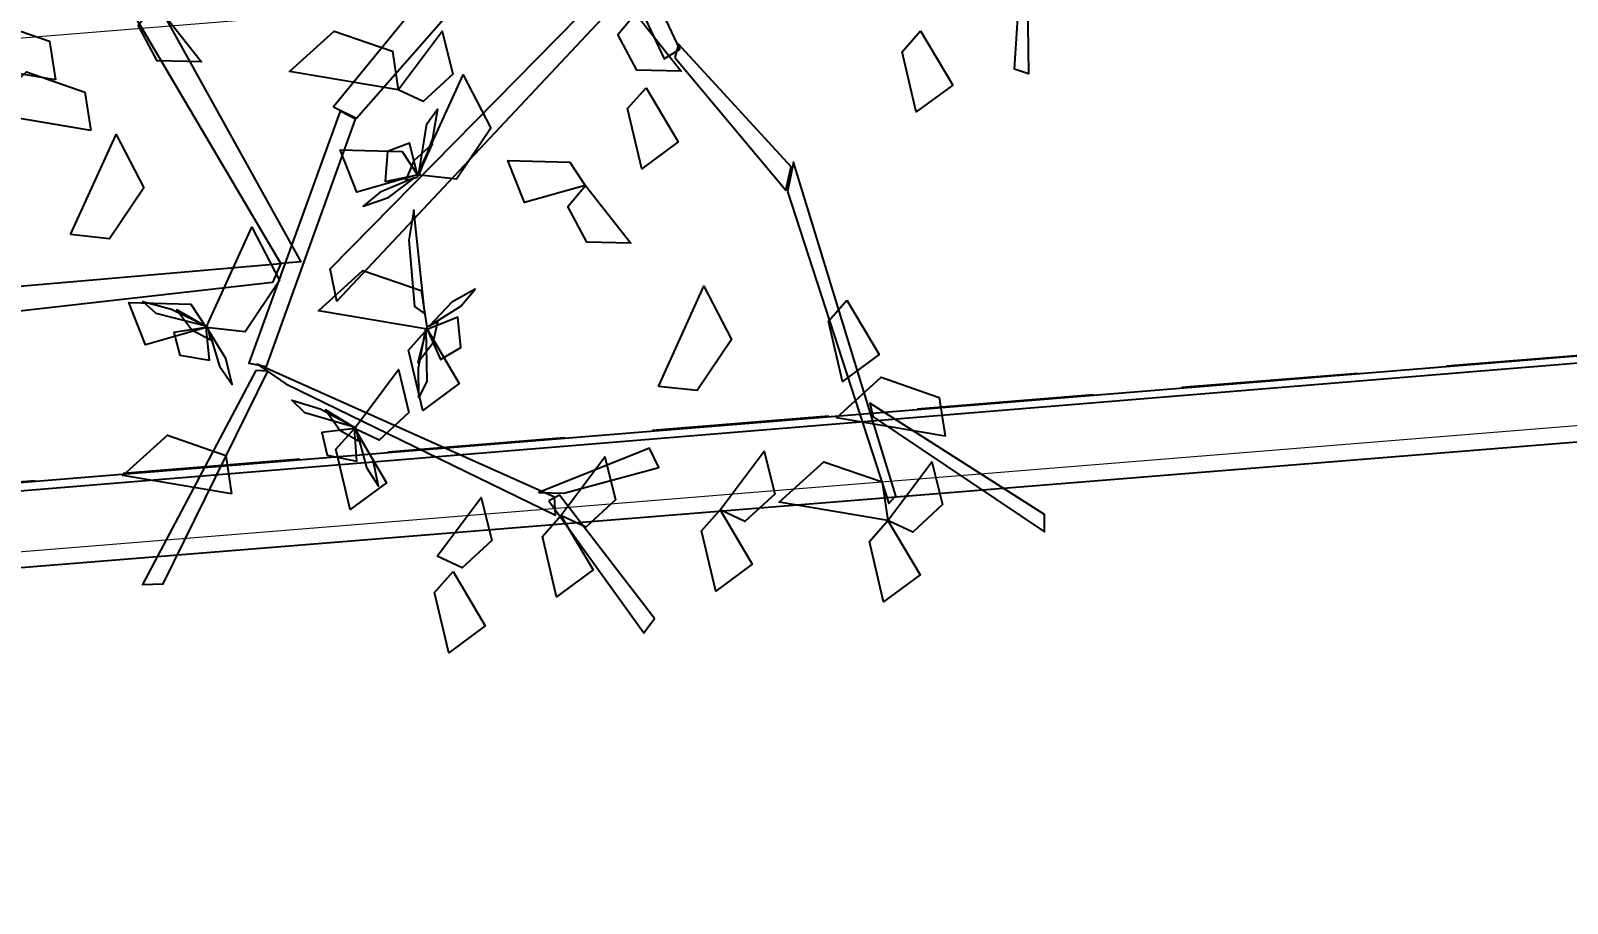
# Model space of a CAD drawing. Header units: metres. Extents: x 1851758 to 1852050, y 5187822 to 5188223.
# Drawn here: x 1851928.999 to 1851932.254, y 5187880.61 to 5187882.46 of the extents above; entities that cross this region are included whole.
import ezdxf
from ezdxf.enums import TextEntityAlignment as Align

# ---------------------------------------------------------------- set-up
doc = ezdxf.new("R2010")
doc.units = ezdxf.units.M
doc.header["$LTSCALE"] = 2.5
doc.linetypes.add('L8', pattern=[0.225, 0.15, -0.075])
for name, color, linetype, lineweight in [('PAR_ALIGNT_TXT', 1, 'CONTINUOUS', 15), ('PRO_DEMOL_TAL', 34, 'CONTINUOUS', 20), ('VOI', 251, 'CONTINUOUS', 20)]:
    doc.layers.add(name, color=color, linetype=linetype, lineweight=lineweight)
doc.layers.add('PFM_VRD ET 2D', color=7, linetype='CONTINUOUS')
doc.layers.add('PRO_VOI_VEG', color=81, linetype='CONTINUOUS')
doc.styles.add('ARIAL_IT_B', font='arialbd.ttf', dxfattribs={"width": 1.1, "oblique": 25.02})

# ---------------------------------------------------------------- blocks, each defined once
blk = doc.blocks.new('arbre4')
at = {"layer": 'PRO_VOI_VEG', "color": 42, "linetype": 'ByBlock', "lineweight": -2, "extrusion": (0.715812, 0.230111, 0.659289), "elevation": 1.31, "flags": 128}
blk.add_lwpolyline([(-1.3064, 2.5579), (-1.9997, 4.5127), (-2.081, 4.4029), (-1.4555, 2.4808), (-1.3064, 2.5579)], close=True, dxfattribs=at)
at = {"layer": 'PRO_VOI_VEG', "color": 42, "linetype": 'ByBlock', "lineweight": -2, "extrusion": (0.117148, 0.690201, 0.714072), "elevation": 0.9423, "flags": 128}
for points in [[(-0.0158, 2.9868), (-0.5345, 4.2377), (-0.5974, 4.1723), (-0.0875, 2.9468), (-0.0158, 2.9868)], [(-0.3516, 3.8619), (0.7588, 5.8409), (0.7985, 5.6534), (-0.3165, 3.7606), (-0.3516, 3.8619)]]:
    blk.add_lwpolyline(points, close=True, dxfattribs=at)
at = {"layer": 'PRO_VOI_VEG', "color": 42, "linetype": 'ByBlock', "lineweight": -2, "extrusion": (0.467607, -0.569947, 0.67565), "elevation": 4.1436, "flags": 128}
blk.add_lwpolyline([(-3.2067, 2.3733), (-2.8223, 4.7475), (-2.7247, 4.5887), (-3.1414, 2.2936), (-3.2067, 2.3733)], close=True, dxfattribs=at)
at = {"layer": 'PRO_VOI_VEG', "linetype": 'ByBlock', "lineweight": -2, "extrusion": (-2.51652e-10, -0.654654, 0.755929), "elevation": 5.8288, "flags": 128}
blk.add_lwpolyline([(-1.9978, 2.3791), (-1.8248, 2.0365), (-2.0115, 2.0611), (-2.0793, 2.2695), (-1.9978, 2.3791)], close=True, dxfattribs=at)
at = {"layer": 'PRO_VOI_VEG', "linetype": 'ByBlock', "lineweight": -2, "extrusion": (-0.095442, 0.360509, 0.92786), "flags": 128}
for points, elevation in [([(2.956, 4.2829), (3.3641, 4.0382), (3.129, 3.932), (2.9249, 4.1074), (2.956, 4.2829)], 6.3648), ([(1.6, 4.094), (2.0081, 3.8493), (1.773, 3.7431), (1.569, 3.9185), (1.6, 4.094)], 4.489), ([(2.8862, 3.6731), (3.2943, 3.4284), (3.0592, 3.3222), (2.8552, 3.4976), (2.8862, 3.6731)], 4.1703), ([(1.8234, 4.4791), (2.2315, 4.2344), (1.9964, 4.1282), (1.7923, 4.3036), (1.8234, 4.4791)], 2.7729), ([(2.837, 5.3739), (3.245, 5.1292), (3.01, 5.023), (2.8059, 5.1984), (2.837, 5.3739)], 3.9746), ([(-0.0958, 6.0943), (0.3123, 5.8496), (0.0772, 5.7434), (-0.1268, 5.9188), (-0.0958, 6.0943)], 3.6851), ([(0.252, 6.3324), (0.6601, 6.0877), (0.425, 5.9815), (0.221, 6.1569), (0.252, 6.3324)], 3.5894)]:
    blk.add_lwpolyline(points, close=True, dxfattribs=dict(at, elevation=elevation))
at = {"layer": 'PRO_VOI_VEG', "color": 42, "linetype": 'ByBlock', "lineweight": -2, "extrusion": (-0.89221, -0.02421, 0.450971), "elevation": 1.7248, "flags": 128}
blk.add_lwpolyline([(2.2374, 7.0329), (2.6553, 6.9441), (2.6289, 6.8208), (2.1331, 7.0114), (2.2374, 7.0329)], close=True, dxfattribs=at)
at = {"layer": 'PRO_VOI_VEG', "linetype": 'ByBlock', "lineweight": -2, "extrusion": (0.632852, 0.167542, 0.755929), "flags": 128}
for points, elevation in [([(-2.1246, 6.0027), (-1.9516, 5.6602), (-2.1383, 5.6847), (-2.2061, 5.8931), (-2.1246, 6.0027)], 4.4873), ([(-3.4152, 5.7263), (-3.2422, 5.3838), (-3.4289, 5.4083), (-3.4967, 5.6167), (-3.4152, 5.7263)], 3.1695), ([(-4.0553, 4.899), (-3.8824, 4.5565), (-4.0691, 4.5811), (-4.1369, 4.7894), (-4.0553, 4.899)], 3.2871), ([(-4.2579, 4.4124), (-4.0849, 4.0699), (-4.2716, 4.0944), (-4.3394, 4.3028), (-4.2579, 4.4124)], 3.7085), ([(-4.0434, 7.2457), (-3.8704, 6.9032), (-4.0572, 6.9277), (-4.125, 7.1361), (-4.0434, 7.2457)], 5.1543), ([(-4.537, 4.9837), (-4.364, 4.6412), (-4.5507, 4.6658), (-4.6185, 4.8741), (-4.537, 4.9837)], 5.3697)]:
    blk.add_lwpolyline(points, close=True, dxfattribs=dict(at, elevation=elevation))
at = {"layer": 'PRO_VOI_VEG', "linetype": 'ByBlock', "lineweight": -2, "extrusion": (-4.92671e-09, -0.654654, 0.755929), "flags": 128}
for points, elevation in [([(0.0247, 2.5212), (0.1977, 2.1787), (0.011, 2.2032), (-0.0568, 2.4116), (0.0247, 2.5212)], 6.3046), ([(-0.2458, 0.7992), (-0.0728, 0.4567), (-0.2596, 0.4813), (-0.3274, 0.6896), (-0.2458, 0.7992)], 5.4003)]:
    blk.add_lwpolyline(points, close=True, dxfattribs=dict(at, elevation=elevation))
at = {"layer": 'PRO_VOI_VEG', "color": 42, "linetype": 'ByBlock', "lineweight": -2, "extrusion": (-0.708702, 0.594292, 0.380209), "elevation": -0.1795, "flags": 128}
blk.add_lwpolyline([(1.7418, 4.0115), (1.9291, 5.8754), (1.8347, 5.7712), (1.6866, 3.9569), (1.7418, 4.0115)], close=True, dxfattribs=at)
at = {"layer": 'PRO_VOI_VEG', "linetype": 'ByBlock', "lineweight": -2, "extrusion": (0.843665, 0.223353, 0.488205), "flags": 128}
for points, elevation in [([(-2.6258, 6.1114), (-2.8883, 6.0057), (-2.9441, 6.3819), (-2.6832, 6.324), (-2.6258, 6.1114)], 4.0724), ([(-2.4655, 5.2636), (-2.728, 5.1579), (-2.7838, 5.5341), (-2.5229, 5.4763), (-2.4655, 5.2636)], 2.2495), ([(-3.1219, 7.2801), (-3.3844, 7.1744), (-3.4402, 7.5506), (-3.1793, 7.4927), (-3.1219, 7.2801)], 1.9832), ([(-3.5987, 5.0186), (-3.8612, 4.9129), (-3.9171, 5.2891), (-3.6561, 5.2312), (-3.5987, 5.0186)], 2.6876), ([(-3.4152, 5.6727), (-3.6777, 5.567), (-3.7335, 5.9432), (-3.4726, 5.8853), (-3.4152, 5.6727)], 0.5909), ([(-4.0553, 5.725), (-4.3178, 5.6192), (-4.3737, 5.9954), (-4.1127, 5.9376), (-4.0553, 5.725)], 1.4249), ([(-4.2579, 6.596), (-4.5204, 6.4903), (-4.5763, 6.8665), (-4.3153, 6.8086), (-4.2579, 6.596)], 2.6498), ([(-4.537, 6.513), (-4.7995, 6.4072), (-4.8554, 6.7834), (-4.5944, 6.7256), (-4.537, 6.513)], 3.3545), ([(-4.1268, 5.5788), (-4.3893, 5.4731), (-4.4452, 5.8493), (-4.1842, 5.7914), (-4.1268, 5.5788)], 0.7589)]:
    blk.add_lwpolyline(points, close=True, dxfattribs=dict(at, elevation=elevation))
at = {"layer": 'PRO_VOI_VEG', "linetype": 'ByBlock', "lineweight": -2, "extrusion": (0.372929, 1.77869e-09, 0.92786), "elevation": 3.9185, "flags": 128}
blk.add_lwpolyline([(-2.8291, 2.5999), (-2.4211, 2.3552), (-2.6561, 2.249), (-2.8602, 2.4245), (-2.8291, 2.5999)], close=True, dxfattribs=at)
at = {"layer": 'PRO_VOI_VEG', "color": 42, "linetype": 'ByBlock', "lineweight": -2, "extrusion": (0.61949, 0.103981, 0.778087), "elevation": 2.2461, "flags": 128}
for points in [[(-2.2906, 3.9436), (-3.2312, 4.7621), (-3.2626, 4.6739), (-2.3395, 3.8728), (-2.2906, 3.9436)], [(-2.9243, 4.5299), (-2.6846, 6.8004), (-2.5776, 6.6586), (-2.8544, 4.4601), (-2.9243, 4.5299)]]:
    blk.add_lwpolyline(points, close=True, dxfattribs=at)
at = {"layer": 'PRO_VOI_VEG', "linetype": 'ByBlock', "lineweight": -2, "extrusion": (0.372929, 2.33268e-10, 0.92786), "elevation": 2.9444, "flags": 128}
blk.add_lwpolyline([(-2.9622, 3.8098), (-2.5541, 3.565), (-2.7892, 3.4588), (-2.9932, 3.6343), (-2.9622, 3.8098)], close=True, dxfattribs=at)
at = {"layer": 'PRO_VOI_VEG', "color": 6, "linetype": 'ByBlock', "lineweight": -2, "extrusion": (-0.937099, 0.307673, 0.164872), "elevation": 0.7776, "flags": 128}
blk.add_lwpolyline([(2.9866, 4.5535), (2.7646, 4.4466), (2.6941, 4.6259), (2.82, 4.6801), (2.9866, 4.5535)], close=True, dxfattribs=at)
at = {"layer": 'PRO_VOI_VEG', "linetype": 'ByBlock', "lineweight": -2, "extrusion": (-3.21725e-09, -0.872729, 0.488205), "elevation": 4.7174, "flags": 128}
blk.add_lwpolyline([(-0.951, 2.6381), (-1.2135, 2.5324), (-1.2694, 2.9086), (-1.0084, 2.8507), (-0.951, 2.6381)], close=True, dxfattribs=at)
at = {"layer": 'PRO_VOI_VEG', "color": 6, "linetype": 'ByBlock', "lineweight": -2, "extrusion": (-0.67993, 0.547131, 0.488205), "elevation": 1.3471, "flags": 128}
blk.add_lwpolyline([(2.8004, 4.5235), (2.7079, 4.3093), (2.7893, 4.1925), (2.9002, 4.3239), (2.8004, 4.5235)], close=True, dxfattribs=at)
at = {"layer": 'PRO_VOI_VEG', "color": 6, "linetype": 'ByBlock', "lineweight": -2, "extrusion": (0.773757, -0.622632, 0.116747), "elevation": 1.5696, "flags": 128}
blk.add_lwpolyline([(-2.8077, 4.4665), (-2.6562, 4.6919), (-2.7597, 4.9064), (-2.8484, 4.7524), (-2.8077, 4.4665)], close=True, dxfattribs=at)
at = {"layer": 'PRO_VOI_VEG', "linetype": 'ByBlock', "lineweight": -2, "extrusion": (9.90251e-10, -0.872729, 0.488205), "elevation": 5.4695, "flags": 128}
blk.add_lwpolyline([(-0.2458, 3.7736), (-0.5083, 3.6679), (-0.5642, 4.0441), (-0.3032, 3.9862), (-0.2458, 3.7736)], close=True, dxfattribs=at)
at = {"layer": 'PRO_VOI_VEG', "color": 6, "linetype": 'ByBlock', "lineweight": -2, "extrusion": (-0.343079, 0.926999, 0.151559), "elevation": -1.6061, "flags": 128}
blk.add_lwpolyline([(1.8903, 4.894), (2.0475, 4.8479), (2.1378, 5.0037), (2.0259, 5.0864), (1.8903, 4.894)], close=True, dxfattribs=at)
at = {"layer": 'PRO_VOI_VEG', "color": 42, "linetype": 'ByBlock', "lineweight": -2, "extrusion": (-0.69055, 0.517001, 0.505816), "elevation": 0.7271, "flags": 128}
for points in [[(2.0587, 5.7834), (2.9491, 7.8955), (2.9065, 7.9111), (1.9406, 5.6968), (2.0587, 5.7834)], [(2.6735, 7.3969), (2.7007, 9.1258), (2.6383, 9.0488), (2.6323, 7.3121), (2.6735, 7.3969)]]:
    blk.add_lwpolyline(points, close=True, dxfattribs=at)
at = {"layer": 'PRO_VOI_VEG', "linetype": 'ByBlock', "lineweight": -2, "extrusion": (0.372929, 1.77872e-09, 0.92786), "elevation": 5.0784, "flags": 128}
blk.add_lwpolyline([(-3.4013, 4.0843), (-2.9932, 3.8396), (-3.2283, 3.7334), (-3.4323, 3.9089), (-3.4013, 4.0843)], close=True, dxfattribs=at)
at = {"layer": 'PRO_VOI_VEG', "color": 42, "linetype": 'ByBlock', "lineweight": -2, "extrusion": (0.124848, 0.849428, 0.512724), "elevation": -0.4391, "flags": 128}
blk.add_lwpolyline([(0.5482, 5.5351), (0.5064, 6.0797), (0.4602, 6.1345), (0.5351, 5.2847), (0.5482, 5.5351)], close=True, dxfattribs=at)
at = {"layer": 'PRO_VOI_VEG', "linetype": 'ByBlock', "lineweight": -2, "extrusion": (9.90252e-10, -0.872729, 0.488205), "elevation": 5.2168, "flags": 128}
blk.add_lwpolyline([(-1.8958, 2.3588), (-2.1583, 2.2531), (-2.2141, 2.6293), (-1.9532, 2.5714), (-1.8958, 2.3588)], close=True, dxfattribs=at)
at = {"layer": 'PRO_VOI_VEG', "color": 6, "linetype": 'ByBlock', "lineweight": -2, "extrusion": (-0.395699, -0.90346, 0.164872), "elevation": 4.5799, "flags": 128}
blk.add_lwpolyline([(-0.37, 3.9179), (-0.592, 3.811), (-0.6625, 3.9903), (-0.5366, 4.0445), (-0.37, 3.9179)], close=True, dxfattribs=at)
at = {"layer": 'PRO_VOI_VEG', "color": 6, "linetype": 'ByBlock', "lineweight": -2, "extrusion": (0.693632, 0.710806, 0.116747), "elevation": -3.1887, "flags": 128}
blk.add_lwpolyline([(-1.0261, 5.0258), (-0.8745, 5.2513), (-0.978, 5.4657), (-1.0667, 5.3117), (-1.0261, 5.0258)], close=True, dxfattribs=at)
at = {"layer": 'PRO_VOI_VEG', "color": 6, "linetype": 'ByBlock', "lineweight": -2, "extrusion": (0.497589, -0.85407, 0.151559), "elevation": 3.5984, "flags": 128}
blk.add_lwpolyline([(-2.5704, 6.8441), (-2.4133, 6.798), (-2.3229, 6.9538), (-2.4349, 7.0364), (-2.5704, 6.8441)], close=True, dxfattribs=at)
at = {"layer": 'PRO_VOI_VEG', "color": 6, "linetype": 'ByBlock', "lineweight": -2, "extrusion": (-0.609521, -0.624612, 0.488205), "elevation": 5.5284, "flags": 128}
blk.add_lwpolyline([(1.0187, 2.1845), (0.9263, 1.9703), (1.0076, 1.8535), (1.1185, 1.9849), (1.0187, 2.1845)], close=True, dxfattribs=at)
at = {"layer": 'PRO_VOI_VEG', "color": 6, "linetype": 'ByBlock', "lineweight": -2, "extrusion": (-0.955509, -0.253047, 0.151559), "elevation": 3.3624, "flags": 128}
blk.add_lwpolyline([(2.8191, 4.1322), (2.9762, 4.0861), (3.0665, 4.2419), (2.9546, 4.3245), (2.8191, 4.1322)], close=True, dxfattribs=at)
at = {"layer": 'PRO_VOI_VEG', "color": 6, "linetype": 'ByBlock', "lineweight": -2, "extrusion": (0.763992, -0.421868, 0.488205), "elevation": 4.3083, "flags": 128}
blk.add_lwpolyline([(-3.5163, 5.9794), (-3.6087, 5.7653), (-3.5273, 5.6484), (-3.4164, 5.7799), (-3.5163, 5.9794)], close=True, dxfattribs=at)
at = {"layer": 'PRO_VOI_VEG', "linetype": 'ByBlock', "lineweight": -2, "extrusion": (0.372929, -1.31216e-09, 0.92786), "elevation": 5.7831, "flags": 128}
blk.add_lwpolyline([(-3.8049, 2.3312), (-3.3969, 2.0864), (-3.6319, 1.9802), (-3.836, 2.1557), (-3.8049, 2.3312)], close=True, dxfattribs=at)
at = {"layer": 'PRO_VOI_VEG', "color": 6, "linetype": 'ByBlock', "lineweight": -2, "extrusion": (0.976083, -0.141702, 0.164872), "elevation": 0.7578, "flags": 128}
blk.add_lwpolyline([(-3.5849, 7.3108), (-3.8069, 7.2039), (-3.8774, 7.3832), (-3.7515, 7.4374), (-3.5849, 7.3108)], close=True, dxfattribs=at)
at = {"layer": 'PRO_VOI_VEG', "color": 6, "linetype": 'ByBlock', "lineweight": -2, "extrusion": (-0.869419, 0.480084, 0.116747), "elevation": 0.026, "flags": 128}
blk.add_lwpolyline([(3.5089, 7.3829), (3.6604, 7.6084), (3.5569, 7.8228), (3.4682, 7.6689), (3.5089, 7.3829)], close=True, dxfattribs=at)
at = {"layer": 'PRO_VOI_VEG', "color": 42, "linetype": 'ByBlock', "lineweight": -2, "extrusion": (-0.337138, 0.359844, 0.869971), "elevation": 3.3126, "flags": 128}
blk.add_lwpolyline([(3.6593, 3.7129), (3.3029, 5.115), (3.2496, 5.0518), (3.6795, 3.5442), (3.6593, 3.7129)], close=True, dxfattribs=at)
at = {"layer": 'PRO_VOI_VEG', "color": 42, "linetype": 'ByBlock', "lineweight": -2, "extrusion": (0.777245, 0.333464, 0.533566), "elevation": -0.0008, "flags": 128}
blk.add_lwpolyline([(-2.6382, 5.5886), (-3.2152, 7.1795), (-3.2534, 7.0318), (-2.663, 5.5072), (-2.6382, 5.5886)], close=True, dxfattribs=at)
at = {"layer": 'PRO_VOI_VEG', "color": 6, "linetype": 'ByBlock', "lineweight": -2, "extrusion": (-0.424212, -0.890428, 0.164872), "elevation": 4.868, "flags": 128}
blk.add_lwpolyline([(0.4922, 4.5123), (0.2702, 4.4054), (0.1997, 4.5847), (0.3256, 4.6389), (0.4922, 4.5123)], close=True, dxfattribs=at)
at = {"layer": 'PRO_VOI_VEG', "color": 6, "linetype": 'ByBlock', "lineweight": -2, "extrusion": (0.715872, 0.688402, 0.116747), "elevation": -2.9858, "flags": 128}
blk.add_lwpolyline([(-1.8985, 5.6401), (-1.7469, 5.8656), (-1.8505, 6.08), (-1.9392, 5.9261), (-1.8985, 5.6401)], close=True, dxfattribs=at)
at = {"layer": 'PRO_VOI_VEG', "color": 6, "linetype": 'ByBlock', "lineweight": -2, "extrusion": (-0.629064, -0.604925, 0.488205), "elevation": 5.7246, "flags": 128}
blk.add_lwpolyline([(1.8911, 2.801), (1.7987, 2.5868), (1.88, 2.47), (1.991, 2.6014), (1.8911, 2.801)], close=True, dxfattribs=at)
at = {"layer": 'PRO_VOI_VEG', "color": 6, "linetype": 'ByBlock', "lineweight": -2, "extrusion": (-0.963068, -0.222551, 0.151559), "elevation": 2.9058, "flags": 128}
blk.add_lwpolyline([(3.5014, 4.8434), (3.6585, 4.7973), (3.7488, 4.9531), (3.6369, 5.0358), (3.5014, 4.8434)], close=True, dxfattribs=at)
at = {"layer": 'PRO_VOI_VEG', "color": 42, "linetype": 'ByBlock', "lineweight": -2, "extrusion": (0.11427, 0.52295, 0.844669), "elevation": 2.2674, "flags": 128}
blk.add_lwpolyline([(-0.4699, 6.4342), (-0.8545, 6.2418), (-0.8043, 6.1529), (-0.3651, 6.448), (-0.4699, 6.4342)], close=True, dxfattribs=at)
at = {"layer": 'PRO_VOI_VEG', "color": 42, "linetype": 'ByBlock', "lineweight": -2, "extrusion": (-0.429529, 0.712039, 0.555433), "elevation": 0.1677, "flags": 128}
blk.add_lwpolyline([(2.6312, 6.333), (2.6314, 7.5727), (2.5584, 7.5319), (2.5804, 6.3444), (2.6312, 6.333)], close=True, dxfattribs=at)

msp = doc.modelspace()

# ---------------------------------------------------------------- linework, layer by layer
at = {"layer": 'PFM_VRD ET 2D', "flags": 128}
msp.add_lwpolyline([(1851933.2405, 5187881.8349), (1851935.2889, 5187882.0161), (1851933.2394, 5187881.8482), (1851924.6055, 5187881.1463), (1851920.0594, 5187880.7803), (1851919.8284, 5187880.7614), (1851919.7918, 5187880.7581), (1851919.7941, 5187880.7297), (1851919.8239, 5187880.7308), (1851922.2691, 5187880.9334)], close=True, dxfattribs=at)
msp.add_lwpolyline([(1851904.9036, 5187879.3517), (1851910.7351, 5187879.8251), (1851910.7898, 5187879.8297), (1851910.8773, 5187879.8369), (1851919.8034, 5187880.5805), (1851919.8058, 5187880.5806), (1851919.9667, 5187880.5943), (1851933.2548, 5187881.6676), (1851936.7512, 5187881.9442)], dxfattribs=at)
at = {"layer": 'PRO_DEMOL_TAL', "flags": 128}
msp.add_lwpolyline([(1851899.2965, 5187879.8806), (1851904.6394, 5187880.3585), (1851919.8803, 5187881.7053), (1851933.1727, 5187882.7855)], dxfattribs=at)
at = {"layer": 'VOI', "linetype": 'L8', "flags": 128}
msp.add_lwpolyline([(1851976.6693, 5187885.3047), (1851970.013, 5187884.7629), (1851956.2715, 5187883.692), (1851953.8325, 5187883.4922), (1851936.7382, 5187882.1342), (1851919.7918, 5187880.7585), (1851910.7776, 5187880.0076), (1851904.8873, 5187879.5294), (1851887.0287, 5187878.0595), (1851868.9293, 5187876.6098), (1851862.6631, 5187876.1318), (1851857.1947, 5187875.6892), (1851855.6144, 5187875.5574)], dxfattribs=at)
at = {"layer": 'VOI', "flags": 128}
msp.add_lwpolyline([(1851976.6794, 5187885.1588), (1851970.0249, 5187884.6145), (1851956.2833, 5187883.5436), (1851953.8444, 5187883.3438), (1851936.7502, 5187881.9858), (1851919.804, 5187880.6102), (1851910.7898, 5187879.8592), (1851904.8994, 5187879.381), (1851887.0408, 5187877.9111), (1851868.9409, 5187876.4614), (1851862.6748, 5187875.9834), (1851857.2069, 5187875.5408), (1851855.6268, 5187875.409)], dxfattribs=at)

# ---------------------------------------------------------------- block references
at = {"layer": 'PRO_VOI_VEG', "xscale": 0.5, "yscale": 0.5, "zscale": 0.5, "rotation": 4.640794973699927}
msp.add_blockref('arbre4', (1851930.1776, 5187883.6024), dxfattribs=at)

# ---------------------------------------------------------------- texts
at = {"layer": 'PAR_ALIGNT_TXT', "style": 'ARIAL_IT_B', "oblique": 25.02, "width": 1.1}
msp.add_text('Alignement validé par la mairie de TRAMOYES le 07/04/2016', height=0.875, rotation=4.6408, dxfattribs=at).set_placement((1851914.8145, 5187884.1853), align=Align.MIDDLE)

doc.saveas('drawing.dxf')
